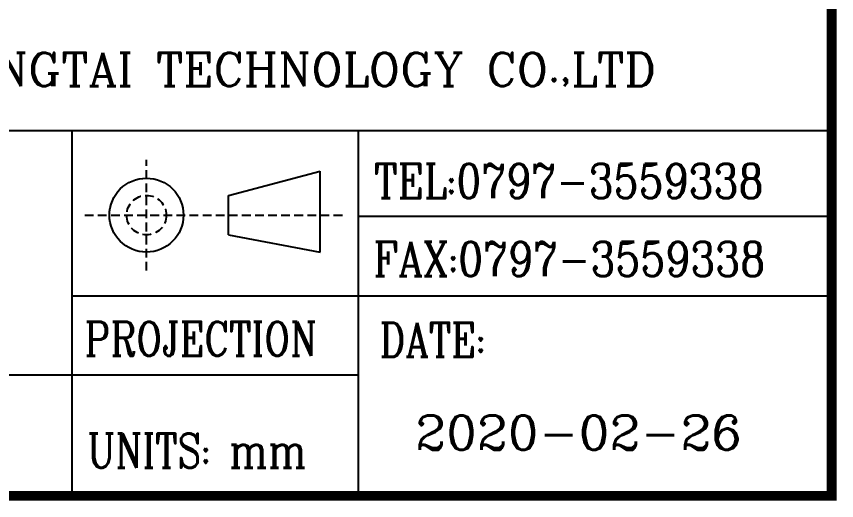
# Model space of a CAD drawing. Header units: inches. Extents: x -1849 to -1456, y -1004 to -896.
# Drawn here: x -1475.19 to -1456.4, y -1003.48 to -992.38 of the extents above; entities that cross this region are included whole.
import ezdxf

# ---------------------------------------------------------------- set-up
doc = ezdxf.new("R2010")
doc.units = ezdxf.units.IN
doc.header["$MEASUREMENT"] = 0
doc.linetypes.add('DASHED2', pattern=[0.375, 0.25, -0.125])
doc.layers.add('SPEC', color=2, linetype='Continuous')
doc.styles.add('ROMANC', font='romanc')

# ---------------------------------------------------------------- blocks, each defined once
blk = doc.blocks.new('A')
at = {"layer": 'SPEC'}
for p, q in [((53.452, 10.469), (114.8, 10.469)), ((93.052, 0), (93.052, 10.469)), ((101.245, 0), (101.245, 10.469)), ((97.522, 8.61), (100.148, 9.304)), ((100.148, 6.984), (100.148, 9.304)), ((97.522, 7.478), (97.522, 8.61)), ((114.8, 8.002), (101.245, 8.002)), ((97.522, 7.478), (100.148, 6.984)), ((93.052, 5.735), (114.8, 5.735)), ((53.452, 3.467), (101.245, 3.467))]:
    blk.add_line(p, q, dxfattribs=at)
at = {"layer": 'SPEC', "linetype": 'DASHED2'}
for p, q in [((95.177, 6.454), (95.177, 9.634)), ((93.411, 8.044), (100.855, 8.044))]:
    blk.add_line(p, q, dxfattribs=at)
at = {"layer": 'SPEC', "const_width": 0.28}
blk.add_lwpolyline([(0, 0), (0, 81.172), (114.799, 81.173), (114.8, 0), (0, 0)], dxfattribs=at)
at = {"layer": 'SPEC'}
blk.add_circle((95.177, 8.044), 1.06, dxfattribs=at)
at = {"layer": 'SPEC', "linetype": 'DASHED2'}
blk.add_circle((95.177, 8.044), 0.566, dxfattribs=at)
at = {"layer": 'SPEC', "style": 'ROMANC'}
blk.add_text('LONGNAN HONGTAI TECHNOLOGY CO.,LTD', height=0.96, dxfattribs=at).set_placement((82.038, 11.741))
for s, height, width, p in [('TEL:0797-3559338', 0.98127, 0.85, (101.692, 8.53)), ('FAX:0797-3559338', 0.98127, 0.85, (101.671, 6.297)), ('PROJECTION', 0.9813, 0.8, (93.403, 4.008)), ('DATE:', 0.9813, 0.8, (101.854, 3.979)), ('2020-02-26', 0.9813, 1.05, (102.874, 1.318)), ('UNITS: mm', 0.9813, 0.8, (93.478, 0.801))]:
    blk.add_text(s, height=height, dxfattribs=dict(at, width=width)).set_placement(p)

msp = doc.modelspace()

# ---------------------------------------------------------------- block references
at = {"xscale": 0.8, "yscale": 0.8, "zscale": 0.8}
msp.add_blockref('A', (-1548.355, -1003.371), dxfattribs=at)

doc.saveas('drawing.dxf')
